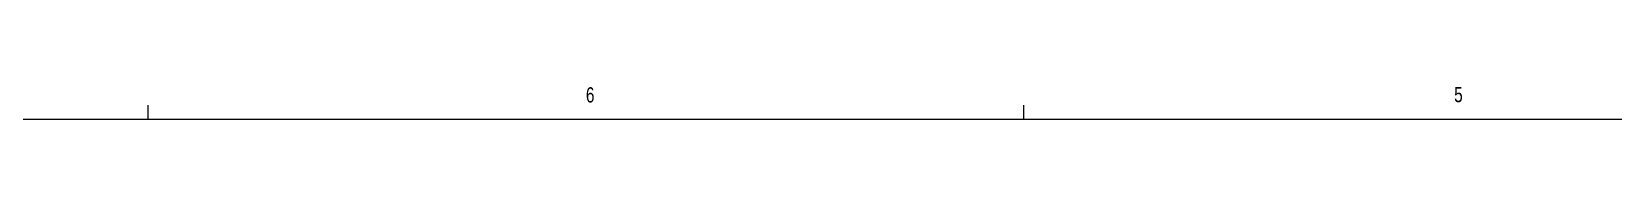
# Model space of a CAD drawing. Header units: inches. Extents: x 0 to 44.3, y 0 to 33.7.
# Drawn here: x 10.56 to 20.27, y 33.41 to 33.61 of the extents above; entities that cross this region are included whole.
import ezdxf

# ---------------------------------------------------------------- set-up
doc = ezdxf.new("R2010")
doc.units = ezdxf.units.IN
doc.header["$MEASUREMENT"] = 0
doc.styles.add('SLDTEXTSTYLE0', font='TXT', dxfattribs={"width": 0.75})

msp = doc.modelspace()

# ---------------------------------------------------------------- linework, layer by layer
at = {"color": 7, "linetype": 'Continuous', "lineweight": 0}
for p, q in [((0.5229, 33.4106), (43.5229, 33.4106)), ((11.2729, 33.4106), (11.2729, 33.4954)), ((16.6479, 33.4106), (16.6479, 33.4954))]:
    msp.add_line(p, q, dxfattribs=at)

# ---------------------------------------------------------------- texts
at = {"color": 7, "linetype": 'Continuous', "lineweight": 0, "char_height": 0.0937, "attachment_point": 1, "style": 'SLDTEXTSTYLE0'}
for s, insert in [('6', (13.9604, 33.6056)), ('5', (19.2906, 33.6073))]:
    msp.add_mtext(s, dxfattribs=dict(at, insert=insert))

doc.saveas('drawing.dxf')
